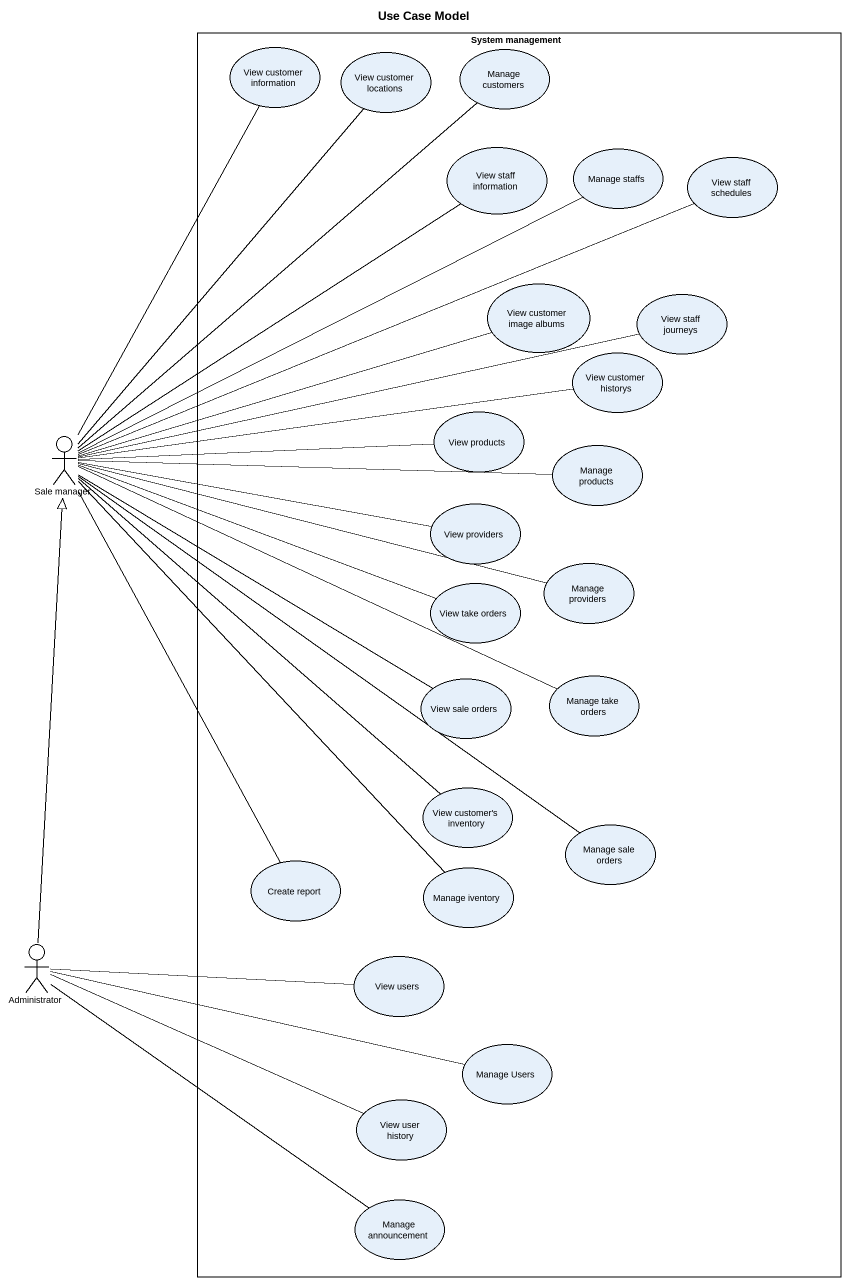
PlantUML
@startuml
title Use Case Model
rectangle "System management" as System_management {
  usecase "View customer information" as View_customer_information
  usecase "View customer locations" as View_customer_locations
  usecase "Manage customers" as Manage_customers
  usecase "View staff information" as View_staff_information
  usecase "Manage staffs" as Manage_staffs
  usecase "View staff schedules" as View_staff_schedules
  usecase "View customer image albums" as View_customer_image_albums
  usecase "View staff journeys" as View_staff_journeys
  usecase "View customer historys" as View_customer_historys
  usecase "View products" as View_products
  usecase "Manage products" as Manage_products
  usecase "View providers" as View_providers
  usecase "Manage providers" as Manage_providers
  usecase "View take orders" as View_take_orders
  usecase "View sale orders" as View_sale_orders
  usecase "Manage take orders" as Manage_take_orders
  usecase "View customer's inventory" as View_customer_s_inventory
  usecase "Manage sale orders" as Manage_sale_orders
  usecase "Create report" as Create_report
  usecase "Manage iventory" as Manage_iventory
  usecase "View users" as View_users
  usecase "Manage Users" as Manage_Users
  usecase "View user history" as View_user_history
  usecase "Manage announcement" as Manage_announcement
}
actor "Sale manager" as Sale_manager
actor Administrator
Sale_manager -up- View_customer_information
Sale_manager -up- View_customer_locations
Sale_manager -up- Manage_customers
Sale_manager -up- View_staff_information
Sale_manager -right- Manage_staffs
Sale_manager -right- View_staff_schedules
Sale_manager -right- View_customer_image_albums
Sale_manager -right- View_staff_journeys
Sale_manager -right- View_customer_historys
Sale_manager -right- View_products
Sale_manager -right- Manage_products
Sale_manager -right- View_providers
Sale_manager -right- Manage_providers
Sale_manager -right- View_take_orders
Sale_manager -right- View_sale_orders
Sale_manager -right- Manage_take_orders
Sale_manager -- View_customer_s_inventory
Sale_manager -- Manage_sale_orders
Sale_manager -- Create_report
Sale_manager -- Manage_iventory
Administrator -up-|> Sale_manager
Administrator -right- View_users
Administrator -right- Manage_Users
Administrator -right- View_user_history
Administrator -- Manage_announcement
@enduml
